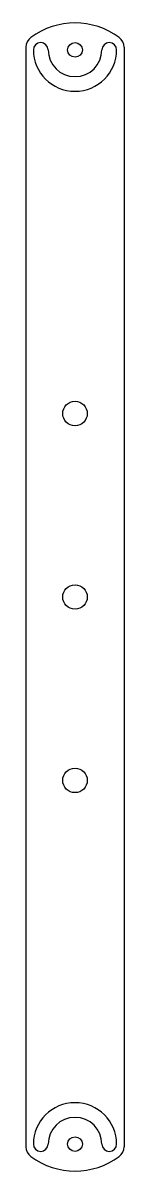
# Model space of a CAD drawing. Header units: millimetres. Extents: x 123 to 163, y -136 to 334.
import ezdxf

# ---------------------------------------------------------------- set-up
doc = ezdxf.new("R2010")
doc.units = ezdxf.units.MM
doc.layers.add('C06237-A', color=7, linetype='Continuous')

msp = doc.modelspace()

# ---------------------------------------------------------------- linework, layer by layer
at = {"layer": 'C06237-A', "color": 7, "linetype": 'Continuous'}
for p, q in [((122.72, 323.8), (122.72, 223.75)), ((162.72, 323.8), (162.72, 223.75)), ((122.72, 223.75), (122.72, 199.05)), ((122.72, 223.75), (122.72, 223.75)), ((162.72, 223.75), (162.72, 199.05)), ((162.72, 223.75), (162.72, 223.75)), ((122.72, 199.05), (122.72, -0.95)), ((122.72, 199.05), (122.72, 199.05)), ((162.72, 199.05), (162.72, -0.95)), ((162.72, 199.05), (162.72, 199.05)), ((122.72, -0.95), (122.72, -0.96)), ((122.72, -0.96), (122.72, -25.66)), ((162.72, -0.96), (162.72, -0.95)), ((162.72, -0.96), (162.72, -25.66)), ((122.72, -25.66), (122.72, -125.71)), ((122.72, -25.66), (122.72, -25.66)), ((162.72, -25.66), (162.72, -125.71)), ((162.72, -25.66), (162.72, -25.66))]:
    msp.add_line(p, q, dxfattribs=at)
for centre, radius in [((142.72, 322.75), 3), ((142.72, 174.05), 5), ((142.72, 99.05), 5), ((142.72, 24.05), 5), ((142.72, -124.66), 3)]:
    msp.add_circle(centre, radius, dxfattribs=at)
for centre, radius, start, end in [((142.72, 303.56), 30.19, 53.4535, 126.5465), ((127.72, 323.8), 5, 126.5465, 180), ((128.79, 322.75), 3, 0, 180), ((156.65, 322.75), 3, 0, 180), ((157.72, 323.8), 5, 0, 53.4535), ((142.72, 322.75), 16.93, 180, 0), ((142.72, 322.75), 10.93, 180, 0), ((142.72, -124.66), 16.93, 0, 180), ((142.72, -124.66), 10.93, 0, 180), ((127.72, -125.71), 5, 180, 233.4535), ((128.79, -124.66), 3, 180, 0), ((156.65, -124.66), 3, 180, 0), ((157.72, -125.71), 5, 306.5465, 0), ((142.72, -105.47), 30.19, 233.4535, 306.5465)]:
    msp.add_arc(centre, radius, start, end, dxfattribs=at)

doc.saveas('drawing.dxf')
